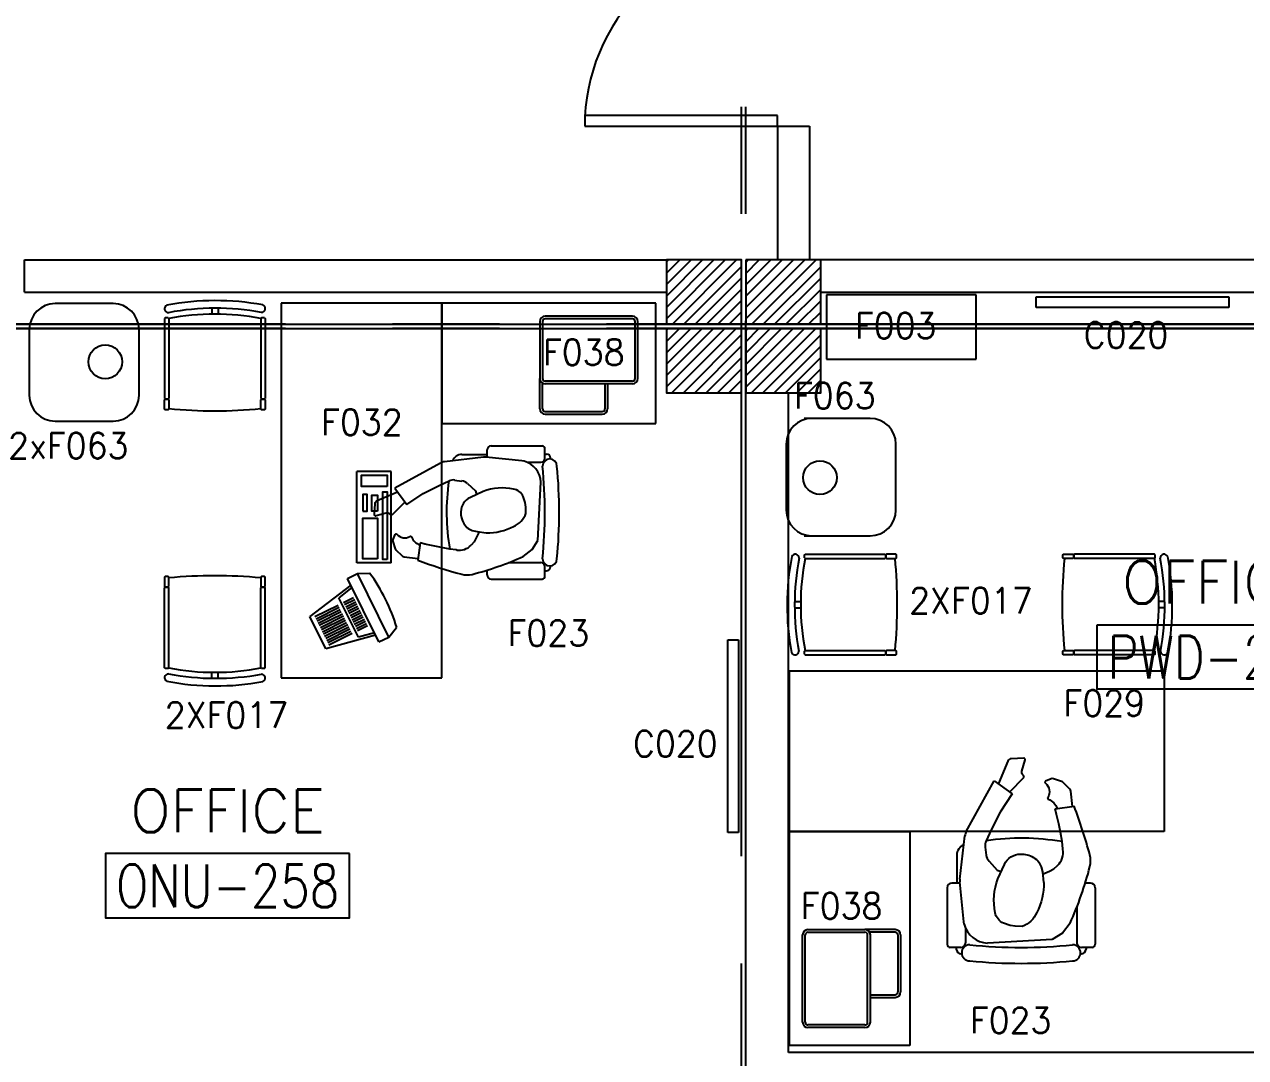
# Model space of a CAD drawing. Extents: x 88852.7 to 88945.7, y 39921.6 to 40001.1.
# Drawn here: x 88899.44 to 88905.14, y 39952.68 to 39957.5 of the extents above; entities that cross this region are included whole.
import ezdxf
from ezdxf.enums import TextEntityAlignment as Align

# ---------------------------------------------------------------- set-up
doc = ezdxf.new("R2010")
doc.units = 0
doc.header["$MEASUREMENT"] = 0
doc.linetypes.add('CENTERX2', pattern=[4, 2.5, -0.5, 0.5, -0.5])
for name, color, linetype in [('A-TEXT', 7, 'CONTINUOUS'), ('AXES', 11, 'CENTERX2'), ('COL', 2, 'CONTINUOUS'), ('DOOR', 7, 'CONTINUOUS'), ('EJ', 9, 'CONTINUOUS'), ('HAT', 8, 'CONTINUOUS'), ('MEDICAL', 4, 'CONTINUOUS'), ('NON-MEDICAL', 4, 'CONTINUOUS'), ('RM-BOX', 4, 'CONTINUOUS'), ('RM-NAME', 2, 'CONTINUOUS'), ('RM-NO', 2, 'CONTINUOUS'), ('ROOF', 7, 'CONTINUOUS'), ('WALL', 4, 'CONTINUOUS')]:
    doc.layers.add(name, color=color, linetype=linetype)
doc.styles.add('ROMANS', font='ROMANS.shx', dxfattribs={"width": 0.6})

# ---------------------------------------------------------------- blocks, each defined once
blk = doc.blocks.new('A$C376C1807')
at = {"layer": 'DOOR'}
for p, q in [((0, 0.9), (0, 0.85)), ((0.9, 0.9), (0, 0.9)), ((0, 0.85), (0.8986, 0.85))]:
    blk.add_line(p, q, dxfattribs=at)
blk.add_arc((0, 0.9), 0.9, 270, 0, dxfattribs=at)
blk = doc.blocks.new('RM1')
at = {"layer": 'RM-BOX'}
blk.add_lwpolyline([(569.9, -200), (-569.9, -200), (-569.9, -500), (569.9, -500)], close=True, dxfattribs=at)
at = {"layer": 'RM-NAME', "style": 'ROMANS'}
for tag, p in [('ROOMNAME1', (0, 323.8)), ('ROOMNAME2', (0, 0))]:
    blk.add_attdef(tag, text='', height=200, dxfattribs=at).set_placement(p, align=Align.MIDDLE)
at = {"layer": 'RM-NO', "style": 'ROMANS', "width": 0.8}
blk.add_attdef('ROOMNO', text='', height=200, dxfattribs=at).set_placement((0, -350), align=Align.MIDDLE)
blk = doc.blocks.new('C7')
at = {"layer": 'HAT'}
h = blk.add_hatch(dxfattribs=at)
h.set_pattern_fill('ANSI31', color=256, scale=300, style=0)
h.set_pattern_definition([(45, (-248876.182, -51411.005), (-26.5165043, 26.5165043), [])])
h.paths.add_polyline_path([(350, 300), (250, 300), (0, 300), (0, 0), (350, 0)])
at = {"layer": 'COL'}
blk.add_lwpolyline([(0, 300), (0, 0), (350, 0), (350, 300)], close=True, dxfattribs=at)

msp = doc.modelspace()

# ---------------------------------------------------------------- linework, layer by layer
at = {"layer": 'AXES'}
for p, q in [((88902.7903, 39921.6153), (88902.7903, 40000.0779)), ((88902.8103, 39921.6153), (88902.8103, 40000.0779)), ((88944.6603, 39956.0996), (88876.9703, 39956.0996)), ((88944.6603, 39956.0796), (88876.9703, 39956.0796))]:
    msp.add_line(p, q, dxfattribs=at)
at = {"layer": 'EJ', "color": 8}
for p, q in [((88859.9253, 39956.0996), (88935.4603, 39956.0996)), ((88859.9253, 39956.0796), (88935.4603, 39956.0796))]:
    msp.add_line(p, q, dxfattribs=at)
at = {"layer": 'EJ'}
for p, q in [((88906.3353, 39956.0996), (88903.0603, 39956.0996)), ((88906.3353, 39956.0796), (88903.0603, 39956.0796))]:
    msp.add_line(p, q, dxfattribs=at)
at = {"layer": 'MEDICAL'}
for p, q in [((88900.9937, 39954.9856), (88900.9937, 39955.4116)), ((88901.1547, 39955.4116), (88900.9937, 39955.4116)), ((88901.1547, 39954.9856), (88901.1547, 39955.4116)), ((88901.1547, 39954.9856), (88900.9937, 39954.9856)), ((88900.9501, 39954.9129), (88900.9967, 39954.936)), ((88901.0974, 39954.6161), (88900.9501, 39954.9129)), ((88900.9967, 39954.936), (88901.0539, 39954.938)), ((88901.1441, 39954.6393), (88900.9967, 39954.936)), ((88900.9658, 39954.8811), (88900.7744, 39954.7345)), ((88900.9714, 39954.8698), (88900.9101, 39954.8229)), ((88900.7986, 39954.7348), (88900.9063, 39954.7883)), ((88900.8036, 39954.7247), (88900.9113, 39954.7782)), ((88901.0016, 39954.6387), (88900.9101, 39954.8229)), ((88900.932, 39954.8011), (88900.979, 39954.8244)), ((88900.9371, 39954.791), (88900.984, 39954.8143)), ((88900.9421, 39954.7808), (88900.989, 39954.8041)), ((88900.9471, 39954.7707), (88900.9941, 39954.794)), ((88900.9522, 39954.7606), (88900.9991, 39954.7839)), ((88900.8491, 39954.584), (88900.7744, 39954.7345)), ((88900.8086, 39954.7145), (88900.9163, 39954.768)), ((88900.8136, 39954.7044), (88900.9214, 39954.7579)), ((88900.8187, 39954.6943), (88900.9264, 39954.7478)), ((88900.8237, 39954.6841), (88900.9314, 39954.7376)), ((88900.8287, 39954.674), (88900.9364, 39954.7275)), ((88900.8338, 39954.6639), (88900.9415, 39954.7174)), ((88900.9572, 39954.7504), (88901.0041, 39954.7737)), ((88900.9622, 39954.7403), (88901.0092, 39954.7636)), ((88900.9673, 39954.7302), (88901.0142, 39954.7535)), ((88900.9723, 39954.72), (88901.0192, 39954.7433)), ((88900.9773, 39954.7099), (88901.0243, 39954.7332)), ((88900.9823, 39954.6998), (88901.0293, 39954.7231)), ((88900.8388, 39954.6537), (88900.9465, 39954.7072)), ((88900.8438, 39954.6436), (88900.9515, 39954.6971)), ((88900.8489, 39954.6335), (88900.9566, 39954.687)), ((88900.8539, 39954.6233), (88900.9616, 39954.6768)), ((88900.8589, 39954.6132), (88900.9666, 39954.6667)), ((88900.9874, 39954.6896), (88901.0343, 39954.7129)), ((88900.9924, 39954.6795), (88901.0394, 39954.7028)), ((88900.9974, 39954.6694), (88901.0444, 39954.6927)), ((88901.1441, 39954.6393), (88901.1801, 39954.6836)), ((88901.0816, 39954.6479), (88900.8491, 39954.584)), ((88900.864, 39954.6031), (88900.9717, 39954.6566)), ((88901.076, 39954.6591), (88901.0016, 39954.6387)), ((88901.0974, 39954.6161), (88901.1441, 39954.6393))]:
    msp.add_line(p, q, dxfattribs=at)
for points in [[(88901.1353, 39955.3428), (88901.0161, 39955.3428), (88901.0161, 39955.3944), (88901.1353, 39955.3944)], [(88901.0225, 39955.2267), (88901.0418, 39955.2267), (88901.0418, 39955.3041), (88901.0225, 39955.3041)], [(88901.0902, 39955.2267), (88901.0644, 39955.2267), (88901.0644, 39955.3009), (88901.0902, 39955.3009)], [(88901.1353, 39955.0009), (88901.116, 39955.0009), (88901.116, 39955.317), (88901.1353, 39955.317)], [(88901.0902, 39955.0041), (88901.0225, 39955.0041), (88901.0225, 39955.1944), (88901.0902, 39955.1944)]]:
    msp.add_lwpolyline(points, close=True, dxfattribs=at)
msp.add_arc((88900.3883, 39954.449), 0.8259, 16.5082, 36.3034, dxfattribs=at)
at = {"layer": 'NON-MEDICAL'}
for p, q in [((88903.8869, 39956.2367), (88903.1869, 39956.2367)), ((88903.1869, 39956.2367), (88903.1869, 39955.9367)), ((88903.8869, 39955.9367), (88903.8869, 39956.2367)), ((88904.1661, 39956.1773), (88904.1661, 39956.2273)), ((88904.1661, 39956.2273), (88905.0661, 39956.2273)), ((88905.0661, 39956.2273), (88905.0661, 39956.1773)), ((88899.8566, 39956.1959), (88899.585, 39956.1959)), ((88900.3163, 39956.1746), (88900.3163, 39956.1465)), ((88900.3468, 39956.1746), (88900.3468, 39956.1465)), ((88900.6405, 39956.1987), (88900.6405, 39954.4487)), ((88901.3905, 39956.1987), (88900.6405, 39956.1987)), ((88901.3905, 39956.1987), (88900.6405, 39956.1987)), ((88902.3905, 39956.1987), (88901.3905, 39956.1987)), ((88901.3905, 39956.1987), (88901.3905, 39955.6362)), ((88901.3905, 39954.4487), (88901.3905, 39956.1987)), ((88902.3905, 39955.6362), (88902.3905, 39956.1987)), ((88905.0661, 39956.1773), (88904.1661, 39956.1773)), ((88900.0993, 39956.1294), (88900.0961, 39956.1262)), ((88900.0961, 39956.1262), (88900.0961, 39955.7527)), ((88900.1128, 39956.1294), (88900.0993, 39956.1294)), ((88900.1128, 39956.1294), (88900.1161, 39956.1262)), ((88900.1161, 39956.1262), (88900.1161, 39955.7527)), ((88900.5493, 39956.1294), (88900.5461, 39956.1262)), ((88900.5461, 39956.1262), (88900.5461, 39955.7527)), ((88900.5628, 39956.1294), (88900.5493, 39956.1294)), ((88900.5628, 39956.1294), (88900.5661, 39956.1262)), ((88900.5661, 39956.1262), (88900.5661, 39955.7527)), ((88901.8489, 39956.1124), (88901.8489, 39955.8462)), ((88901.8489, 39956.1124), (88901.8489, 39955.8462)), ((88901.8614, 39956.1124), (88901.8614, 39955.8462)), ((88901.8614, 39956.1124), (88901.8614, 39955.8462)), ((88902.2814, 39956.1374), (88901.8739, 39956.1374)), ((88902.2814, 39956.1374), (88901.8739, 39956.1374)), ((88902.2814, 39956.1249), (88901.8739, 39956.1249)), ((88902.2814, 39956.1249), (88901.8739, 39956.1249)), ((88902.2939, 39955.8462), (88902.2939, 39956.1124)), ((88902.2939, 39955.8462), (88902.2939, 39956.1124)), ((88902.3064, 39955.8462), (88902.3064, 39956.1124)), ((88902.3064, 39955.8462), (88902.3064, 39956.1124)), ((88899.4647, 39956.0756), (88899.4647, 39955.7676)), ((88899.9769, 39955.7676), (88899.9769, 39956.0756)), ((88903.1869, 39955.9367), (88903.8869, 39955.9367)), ((88901.8489, 39955.7049), (88901.8489, 39955.8462)), ((88901.8489, 39955.7049), (88901.8489, 39955.8462)), ((88901.8614, 39955.7049), (88901.8614, 39955.8245)), ((88901.8614, 39955.7049), (88901.8614, 39955.8245)), ((88902.2814, 39955.8337), (88901.8739, 39955.8337)), ((88902.2814, 39955.8337), (88901.8739, 39955.8337)), ((88902.2814, 39955.8212), (88901.8739, 39955.8212)), ((88902.2814, 39955.8212), (88901.8739, 39955.8212)), ((88902.1527, 39955.8212), (88902.1527, 39955.7049)), ((88902.1527, 39955.8212), (88902.1527, 39955.7049)), ((88902.1652, 39955.8212), (88902.1652, 39955.7049)), ((88902.1652, 39955.8212), (88902.1652, 39955.7049)), ((88900.0961, 39955.7527), (88900.0993, 39955.7494)), ((88900.1128, 39955.7494), (88900.0993, 39955.7494)), ((88900.1128, 39955.7494), (88900.1161, 39955.7527)), ((88900.5461, 39955.7527), (88900.5493, 39955.7494)), ((88900.5628, 39955.7494), (88900.5493, 39955.7494)), ((88900.5628, 39955.7494), (88900.5661, 39955.7527)), ((88901.8739, 39955.6924), (88902.1402, 39955.6924)), ((88901.8739, 39955.6924), (88902.1402, 39955.6924)), ((88899.585, 39955.6473), (88899.8566, 39955.6473)), ((88901.3905, 39955.6362), (88902.3905, 39955.6362)), ((88901.8739, 39955.6799), (88902.1402, 39955.6799)), ((88901.8739, 39955.6799), (88902.1402, 39955.6799)), ((88903.391, 39955.6603), (88903.083, 39955.6603)), ((88901.6215, 39955.5317), (88901.8592, 39955.5317)), ((88901.8722, 39955.4742), (88901.8722, 39955.5186)), ((88902.9991, 39955.54), (88902.9991, 39955.232)), ((88903.5113, 39955.232), (88903.5113, 39955.54)), ((88901.5858, 39955.4784), (88901.4031, 39955.4573)), ((88901.4851, 39955.4916), (88901.6024, 39955.4916)), ((88901.7643, 39955.4612), (88901.5962, 39955.4784)), ((88901.6024, 39955.4778), (88901.6024, 39955.5125)), ((88901.775, 39955.4598), (88901.7643, 39955.4612)), ((88901.8722, 39955.4934), (88901.8792, 39955.4934)), ((88901.8989, 39955.4705), (88901.8989, 39955.4738)), ((88901.3855, 39955.4517), (88901.1716, 39955.3339)), ((88901.7888, 39955.4552), (88901.8532, 39955.4552)), ((88901.3034, 39955.3092), (88901.3779, 39955.3472)), ((88901.3779, 39955.3472), (88901.4247, 39955.3685)), ((88901.4509, 39955.3723), (88901.4844, 39955.3677)), ((88901.5104, 39955.3555), (88901.5476, 39955.3212)), ((88901.8391, 39955.0906), (88901.8539, 39955.3624)), ((88901.1716, 39955.3339), (88901.2269, 39955.2581)), ((88901.2269, 39955.2581), (88901.3034, 39955.3092)), ((88901.5476, 39955.3212), (88901.5528, 39955.3053)), ((88901.5647, 39955.1307), (88901.5518, 39955.102)), ((88901.2896, 39955.0786), (88901.2789, 39954.9982)), ((88901.3133, 39955.0725), (88901.2896, 39955.0786)), ((88901.4279, 39955.0491), (88901.3121, 39955.0725)), ((88901.5422, 39955.0833), (88901.5277, 39955.0681)), ((88901.5518, 39955.102), (88901.5422, 39955.0833)), ((88901.8122, 39955.0478), (88901.8391, 39955.0906)), ((88903.083, 39955.1117), (88903.391, 39955.1117)), ((88901.4582, 39955.0457), (88901.4279, 39955.0491)), ((88901.4604, 39955.0453), (88901.4582, 39955.0457)), ((88901.7708, 39955.0153), (88901.8122, 39955.0478)), ((88903.0838, 39955.0227), (88903.087, 39955.0259)), ((88903.0838, 39955.0092), (88903.0838, 39955.0227)), ((88903.0838, 39955.0092), (88903.087, 39955.0059)), ((88903.087, 39955.0259), (88903.4605, 39955.0259)), ((88903.087, 39955.0059), (88903.4605, 39955.0059)), ((88903.4605, 39955.0259), (88903.4638, 39955.0227)), ((88903.4638, 39955.0092), (88903.4605, 39955.0059)), ((88903.4638, 39955.0092), (88903.4638, 39955.0227)), ((88904.3449, 39955.0259), (88904.3416, 39955.0227)), ((88904.3416, 39955.0092), (88904.3416, 39955.0227)), ((88904.3416, 39955.0092), (88904.3449, 39955.0059)), ((88904.7184, 39955.0259), (88904.3449, 39955.0259)), ((88904.7184, 39955.0059), (88904.3449, 39955.0059)), ((88904.7216, 39955.0227), (88904.7184, 39955.0259)), ((88904.7216, 39955.0092), (88904.7184, 39955.0059)), ((88904.7216, 39955.0092), (88904.7216, 39955.0227)), ((88901.6024, 39954.9292), (88901.6024, 39954.9517)), ((88901.7024, 39954.9866), (88901.8532, 39954.9866)), ((88901.8722, 39954.9231), (88901.8722, 39954.9676)), ((88901.8722, 39954.9483), (88901.8792, 39954.9483)), ((88901.8989, 39954.968), (88901.8989, 39954.9712)), ((88901.6215, 39954.9101), (88901.8592, 39954.9101)), ((88900.0961, 39954.8683), (88900.0993, 39954.8716)), ((88900.0961, 39954.4948), (88900.0961, 39954.8683)), ((88900.1128, 39954.8716), (88900.0993, 39954.8716)), ((88900.1128, 39954.8716), (88900.1161, 39954.8683)), ((88900.1161, 39954.4948), (88900.1161, 39954.8683)), ((88900.5461, 39954.8683), (88900.5493, 39954.8716)), ((88900.5461, 39954.4948), (88900.5461, 39954.8683)), ((88900.5628, 39954.8716), (88900.5493, 39954.8716)), ((88900.5628, 39954.8716), (88900.5661, 39954.8683)), ((88900.5661, 39954.4948), (88900.5661, 39954.8683)), ((88903.0386, 39954.8057), (88903.0667, 39954.8057)), ((88903.0386, 39954.7752), (88903.0667, 39954.7752)), ((88904.7668, 39954.8057), (88904.7388, 39954.8057)), ((88904.7668, 39954.7752), (88904.7388, 39954.7752)), ((88902.7261, 39954.6267), (88902.7761, 39954.6267)), ((88902.7261, 39953.7267), (88902.7261, 39954.6267)), ((88902.7761, 39954.6267), (88902.7761, 39953.7267)), ((88903.0838, 39954.5727), (88903.087, 39954.5759)), ((88903.0838, 39954.5592), (88903.0838, 39954.5727)), ((88903.0838, 39954.5592), (88903.087, 39954.5559)), ((88903.087, 39954.5759), (88903.4605, 39954.5759)), ((88903.087, 39954.5559), (88903.4605, 39954.5559)), ((88903.4605, 39954.5759), (88903.4638, 39954.5727)), ((88903.4638, 39954.5592), (88903.4605, 39954.5559)), ((88903.4638, 39954.5592), (88903.4638, 39954.5727)), ((88904.3449, 39954.5759), (88904.3416, 39954.5727)), ((88904.3416, 39954.5592), (88904.3416, 39954.5727)), ((88904.3416, 39954.5592), (88904.3449, 39954.5559)), ((88904.7184, 39954.5759), (88904.3449, 39954.5759)), ((88904.7184, 39954.5559), (88904.3449, 39954.5559)), ((88904.7216, 39954.5727), (88904.7184, 39954.5759)), ((88904.7216, 39954.5592), (88904.7184, 39954.5559)), ((88904.7216, 39954.5592), (88904.7216, 39954.5727)), ((88900.0993, 39954.4916), (88900.0961, 39954.4948)), ((88900.1128, 39954.4916), (88900.0993, 39954.4916)), ((88900.1128, 39954.4916), (88900.1161, 39954.4948)), ((88900.5493, 39954.4916), (88900.5461, 39954.4948)), ((88900.5628, 39954.4916), (88900.5493, 39954.4916)), ((88900.5628, 39954.4916), (88900.5661, 39954.4948)), ((88900.3163, 39954.4464), (88900.3163, 39954.4744)), ((88900.3468, 39954.4464), (88900.3468, 39954.4744)), ((88900.6405, 39954.4487), (88901.3905, 39954.4487)), ((88903.0145, 39954.4815), (88904.7645, 39954.4815)), ((88903.0145, 39953.7315), (88903.0145, 39954.4815)), ((88903.0145, 39953.7315), (88903.0145, 39954.4815)), ((88904.7645, 39954.4815), (88904.7645, 39953.7315)), ((88903.8398, 39953.7308), (88903.9707, 39953.9684)), ((88903.9707, 39953.9684), (88904.055, 39953.907)), ((88904.055, 39953.907), (88903.9982, 39953.8219)), ((88903.9982, 39953.8219), (88903.9559, 39953.7392)), ((88904.2543, 39953.8373), (88904.3437, 39953.8492)), ((88904.2612, 39953.811), (88904.2543, 39953.8373)), ((88904.2726, 39953.7665), (88904.2612, 39953.811)), ((88904.2803, 39953.7274), (88904.2726, 39953.7665)), ((88902.7761, 39953.7267), (88902.7261, 39953.7267)), ((88904.7645, 39953.7315), (88903.0145, 39953.7315)), ((88903.0145, 39953.7315), (88903.577, 39953.7315)), ((88903.0145, 39952.7315), (88903.0145, 39953.7315)), ((88903.577, 39953.7315), (88903.577, 39952.7315)), ((88903.8102, 39953.5082), (88903.8336, 39953.7112)), ((88903.9559, 39953.7392), (88903.9323, 39953.6872)), ((88904.2871, 39953.6837), (88904.2803, 39953.7274)), ((88903.928, 39953.658), (88903.9331, 39953.6208)), ((88904.2909, 39953.6499), (88904.2871, 39953.6837)), ((88904.2913, 39953.6475), (88904.2909, 39953.6499)), ((88903.7955, 39953.6201), (88903.7955, 39953.4898)), ((88903.9466, 39953.592), (88903.9848, 39953.5506)), ((88903.9848, 39953.5506), (88904.0025, 39953.5448)), ((88904.1965, 39953.5316), (88904.2284, 39953.546)), ((88904.2284, 39953.546), (88904.2491, 39953.5567)), ((88904.2491, 39953.5567), (88904.266, 39953.5728)), ((88903.751, 39953.4685), (88903.751, 39953.2044)), ((88903.8108, 39953.4898), (88903.7722, 39953.4898)), ((88903.8293, 39953.3099), (88903.8101, 39953.4966)), ((88904.4203, 39953.4898), (88904.3954, 39953.4898)), ((88904.4416, 39953.4685), (88904.4416, 39953.2044)), ((88904.3566, 39953.3787), (88904.3566, 39953.2111)), ((88903.8308, 39953.2979), (88903.8293, 39953.3099)), ((88904.3247, 39953.3026), (88904.2886, 39953.2567)), ((88903.0758, 39952.8406), (88903.0758, 39953.2481)), ((88903.0758, 39952.8406), (88903.0758, 39953.2481)), ((88903.0883, 39952.8406), (88903.0883, 39953.2481)), ((88903.0883, 39952.8406), (88903.0883, 39953.2481)), ((88903.1008, 39953.2731), (88903.367, 39953.2731)), ((88903.1008, 39953.2731), (88903.367, 39953.2731)), ((88903.1008, 39953.2606), (88903.367, 39953.2606)), ((88903.1008, 39953.2606), (88903.367, 39953.2606)), ((88903.5083, 39953.2731), (88903.367, 39953.2731)), ((88903.5083, 39953.2731), (88903.367, 39953.2731)), ((88903.3795, 39952.8406), (88903.3795, 39953.2481)), ((88903.3795, 39952.8406), (88903.3795, 39953.2481)), ((88903.5083, 39953.2606), (88903.3887, 39953.2606)), ((88903.5083, 39953.2606), (88903.3887, 39953.2606)), ((88903.392, 39952.8406), (88903.392, 39953.2481)), ((88903.392, 39952.8406), (88903.392, 39953.2481)), ((88903.5208, 39953.2481), (88903.5208, 39952.9818)), ((88903.5208, 39953.2481), (88903.5208, 39952.9818)), ((88903.5333, 39953.2481), (88903.5333, 39952.9818)), ((88903.5333, 39953.2481), (88903.5333, 39952.9818)), ((88903.836, 39953.2827), (88903.836, 39953.2111)), ((88904.2886, 39953.2567), (88904.241, 39953.2268)), ((88903.8148, 39953.1899), (88903.7655, 39953.1899)), ((88903.7935, 39953.1899), (88903.7935, 39953.1821)), ((88904.241, 39953.2268), (88903.939, 39953.2104)), ((88904.4271, 39953.1899), (88904.3777, 39953.1899)), ((88904.3991, 39953.1899), (88904.3991, 39953.1821)), ((88903.8189, 39953.1603), (88903.8153, 39953.1603)), ((88904.3773, 39953.1603), (88904.3737, 39953.1603)), ((88903.392, 39952.9693), (88903.5083, 39952.9693)), ((88903.392, 39952.9693), (88903.5083, 39952.9693)), ((88903.392, 39952.9568), (88903.5083, 39952.9568)), ((88903.392, 39952.9568), (88903.5083, 39952.9568)), ((88903.367, 39952.8281), (88903.1008, 39952.8281)), ((88903.367, 39952.8281), (88903.1008, 39952.8281)), ((88903.367, 39952.8156), (88903.1008, 39952.8156)), ((88903.367, 39952.8156), (88903.1008, 39952.8156)), ((88903.577, 39952.7315), (88903.0145, 39952.7315))]:
    msp.add_line(p, q, dxfattribs=at)
for points in [[(88900.1161, 39955.7462), (88900.1161, 39955.7027), (88900.1128, 39955.6994), (88900.0993, 39955.6994), (88900.0961, 39955.7027), (88900.0961, 39955.7462), (88900.0993, 39955.7494), (88900.1128, 39955.7494)], [(88900.5661, 39955.7462), (88900.5661, 39955.7027), (88900.5628, 39955.6994), (88900.5493, 39955.6994), (88900.5461, 39955.7027), (88900.5461, 39955.7462), (88900.5493, 39955.7494), (88900.5628, 39955.7494)], [(88903.467, 39955.0059), (88903.5105, 39955.0059), (88903.5138, 39955.0092), (88903.5138, 39955.0227), (88903.5105, 39955.0259), (88903.467, 39955.0259), (88903.4638, 39955.0227), (88903.4638, 39955.0092)], [(88904.3384, 39955.0059), (88904.2949, 39955.0059), (88904.2916, 39955.0092), (88904.2916, 39955.0227), (88904.2949, 39955.0259), (88904.3384, 39955.0259), (88904.3416, 39955.0227), (88904.3416, 39955.0092)], [(88900.1161, 39954.8748), (88900.1161, 39954.9183), (88900.1128, 39954.9216), (88900.0993, 39954.9216), (88900.0961, 39954.9183), (88900.0961, 39954.8748), (88900.0993, 39954.8716), (88900.1128, 39954.8716)], [(88900.5661, 39954.8748), (88900.5661, 39954.9183), (88900.5628, 39954.9216), (88900.5493, 39954.9216), (88900.5461, 39954.9183), (88900.5461, 39954.8748), (88900.5493, 39954.8716), (88900.5628, 39954.8716)], [(88903.467, 39954.5559), (88903.5105, 39954.5559), (88903.5138, 39954.5592), (88903.5138, 39954.5727), (88903.5105, 39954.5759), (88903.467, 39954.5759), (88903.4638, 39954.5727), (88903.4638, 39954.5592)], [(88904.3384, 39954.5559), (88904.2949, 39954.5559), (88904.2916, 39954.5592), (88904.2916, 39954.5727), (88904.2949, 39954.5759), (88904.3384, 39954.5759), (88904.3416, 39954.5727), (88904.3416, 39954.5592)]]:
    msp.add_lwpolyline(points, close=True, dxfattribs=at)
for points in [[(88901.2185, 39955.2691), (88901.1585, 39955.2102, -0.445833), (88901.1503, 39955.2107), (88901.149, 39955.2124, 0.30427), (88901.1315, 39955.218), (88901.0844, 39955.2044, -0.509983), (88901.0773, 39955.2099), (88901.0792, 39955.2624, -0.292523), (88901.0893, 39955.277), (88901.1839, 39955.3167)], [(88901.5988, 39955.126, 0.128062), (88901.7258, 39955.1557, 0.215717), (88901.7837, 39955.2165), (88901.783, 39955.2462), (88901.7795, 39955.2669), (88901.7705, 39955.2952, 0.242433), (88901.7263, 39955.3303, 0.136513), (88901.5835, 39955.3192), (88901.5242, 39955.2913, 0.297129), (88901.4798, 39955.2235, 0.138986), (88901.4939, 39955.1695, 0.105167), (88901.5145, 39955.1463), (88901.5332, 39955.1367), (88901.5553, 39955.1319), (88901.5988, 39955.1264)], [(88901.2796, 39955.0047), (88901.2155, 39955.0125, -0.166504), (88901.2072, 39955.0165), (88901.1782, 39955.0452, -0.116666), (88901.1747, 39955.0508), (88901.1632, 39955.0849, -0.181583), (88901.1635, 39955.0949), (88901.1732, 39955.1181, -0.566275), (88901.1813, 39955.1193, 0.372711), (88901.242, 39955.109, -0.458371), (88901.2489, 39955.1067, 0.210622), (88901.2884, 39955.0692)], [(88904.0427, 39953.9164), (88904.1081, 39953.983, 0.445833), (88904.1076, 39953.9921), (88904.1058, 39953.9935, -0.30427), (88904.0995, 39954.013), (88904.1146, 39954.0654, 0.509983), (88904.1085, 39954.0732), (88904.0502, 39954.0711, 0.292523), (88904.0339, 39954.0599), (88903.9898, 39953.9548)], [(88904.3365, 39953.8484), (88904.3279, 39953.9196, 0.166504), (88904.3234, 39953.9289), (88904.2915, 39953.9611, 0.116666), (88904.2853, 39953.9649), (88904.2474, 39953.9777, 0.181583), (88904.2362, 39953.9774), (88904.2104, 39953.9667, 0.566275), (88904.2091, 39953.9577, -0.372711), (88904.2206, 39953.8902, 0.458371), (88904.2231, 39953.8826, -0.210622), (88904.2648, 39953.8387)], [(88904.2018, 39953.4937, -0.128062), (88904.1687, 39953.3527, -0.215717), (88904.1011, 39953.2883), (88904.0682, 39953.2891), (88904.0452, 39953.2929), (88904.0137, 39953.3029, -0.242433), (88903.9747, 39953.352, -0.136513), (88903.9871, 39953.5108), (88904.018, 39953.5767, -0.297129), (88904.0934, 39953.6259, -0.138986), (88904.1533, 39953.6103, -0.105167), (88904.1791, 39953.5874), (88904.1898, 39953.5667), (88904.1952, 39953.5421), (88904.2013, 39953.4938)]]:
    msp.add_lwpolyline(points, format="xyb", dxfattribs=at)
for centre in [(88899.8193, 39955.9241), (88903.1567, 39955.3834)]:
    msp.add_circle(centre, 0.0787, dxfattribs=at)
for centre, radius, start, end in [((88900.3358, 39954.9966), 1.2133, 79.5771, 100.848), ((88899.585, 39956.0756), 0.1203, 90, 180), ((88899.8566, 39956.0756), 0.1203, 0, 90), ((88900.1143, 39956.1717), 0.018, 112.3534, 270.5569), ((88900.3358, 39954.9966), 1.178, 79.5839, 100.8292), ((88900.3311, 39955.0027), 1.1438, 79.1657, 100.8343), ((88900.5484, 39956.1733), 0.018, 269.4431, 67.6466), ((88901.8739, 39956.1124), 0.025, 90, 180), ((88901.8739, 39956.1124), 0.025, 90, 180), ((88901.8739, 39956.1124), 0.0125, 90, 180), ((88901.8739, 39956.1124), 0.0125, 90, 180), ((88902.2814, 39956.1124), 0.025, 0, 90), ((88902.2814, 39956.1124), 0.025, 0, 90), ((88902.2814, 39956.1124), 0.0125, 0, 90), ((88902.2814, 39956.1124), 0.0125, 0, 90), ((88901.8739, 39955.8462), 0.025, 180, 270), ((88901.8739, 39955.8462), 0.025, 180, 270), ((88901.8739, 39955.8462), 0.0125, 180, 270), ((88901.8739, 39955.8462), 0.0125, 180, 270), ((88902.2814, 39955.8462), 0.0125, 270, 0), ((88902.2814, 39955.8462), 0.0125, 270, 0), ((88902.2814, 39955.8462), 0.025, 270, 0), ((88902.2814, 39955.8462), 0.025, 270, 0), ((88899.585, 39955.7676), 0.1203, 180, 270), ((88899.8566, 39955.7676), 0.1203, 270, 0), ((88900.3311, 39957.887), 2.1916, 264.37, 275.63), ((88901.8739, 39955.7049), 0.025, 180, 270), ((88901.8739, 39955.7049), 0.025, 180, 270), ((88901.8739, 39955.7049), 0.0125, 180, 270), ((88901.8739, 39955.7049), 0.0125, 180, 270), ((88902.1402, 39955.7049), 0.025, 270, 0), ((88902.1402, 39955.7049), 0.025, 270, 0), ((88902.1402, 39955.7049), 0.0125, 270, 0), ((88902.1402, 39955.7049), 0.0125, 270, 0), ((88903.1194, 39955.54), 0.1203, 90, 180), ((88903.391, 39955.54), 0.1203, 0, 90), ((88901.6215, 39955.5125), 0.0191, 90, 180), ((88901.8592, 39955.5186), 0.0131, 0, 90), ((88901.4851, 39955.4445), 0.0471, 90, 158.5912), ((88901.5913, 39955.4309), 0.0478, 84.13, 96.5666), ((88901.7482, 39955.3575), 0.1058, 2.6749, 75.2934), ((88901.8532, 39955.4742), 0.019, 270, 0), ((88901.8951, 39955.4371), 0.0336, 0, 180), ((88901.8792, 39955.4738), 0.0196, 0, 90), ((88901.4085, 39955.4098), 0.0478, 96.5666, 118.8411), ((88899.704, 39955.2209), 2.1683, 354.2765, 5.7235), ((88899.7042, 39955.2209), 2.235, 354.4479, 5.5521), ((88902.4359, 39955.2209), 1.0227, 171.724, 189.6686), ((88901.4445, 39955.3249), 0.0478, 82.245, 114.4377), ((88901.478, 39955.3204), 0.0478, 47.3813, 82.245), ((88903.1194, 39955.232), 0.1203, 180, 270), ((88903.391, 39955.232), 0.1203, 270, 0), ((88901.4723, 39955.1209), 0.0765, 261.0713, 316.3762), ((88901.1715, 39956.3467), 1.46, 284.2923, 294.2344), ((88901.8951, 39955.0046), 0.0336, 180, 0), ((88904.2166, 39954.7862), 1.2133, 169.152, 190.4229), ((88903.0415, 39955.0077), 0.018, 359.4431, 157.6466), ((88904.2166, 39954.7862), 1.178, 169.1708, 190.4161), ((88904.2105, 39954.7909), 1.1438, 169.1657, 190.8343), ((88901.3262, 39954.7909), 2.1916, 354.37, 5.63), ((88906.4792, 39954.7909), 2.1916, 174.37, 185.63), ((88903.595, 39954.7909), 1.1438, 349.1657, 10.8343), ((88904.7639, 39955.0077), 0.018, 22.3534, 180.5569), ((88903.5888, 39954.7862), 1.178, 349.5839, 10.8292), ((88903.5889, 39954.7862), 1.2133, 349.5771, 10.848), ((88902.0264, 39956.9657), 2.1048, 249.1975, 255.057), ((88901.8532, 39954.9676), 0.019, 0, 90), ((88901.8792, 39954.968), 0.0196, 270, 0), ((88900.3311, 39952.734), 2.1916, 84.37, 95.63), ((88901.5083, 39955.0245), 0.0956, 255.057, 284.2923), ((88901.6215, 39954.9292), 0.0191, 180, 270), ((88901.8592, 39954.9231), 0.0131, 270, 0), ((88903.0399, 39954.5736), 0.018, 202.3534, 0.5569), ((88904.7655, 39954.5736), 0.018, 179.4431, 337.6466), ((88900.3311, 39955.6182), 1.1438, 259.1657, 280.8343), ((88900.1143, 39954.4493), 0.018, 89.4431, 247.6466), ((88900.3358, 39955.6243), 1.2133, 259.152, 280.4229), ((88900.3358, 39955.6244), 1.178, 259.1708, 280.4161), ((88900.5484, 39954.4477), 0.018, 292.3534, 90.5569), ((88902.1576, 39953.0186), 2.3386, 14.943, 20.8025), ((88903.8863, 39953.7051), 0.0531, 151.1589, 173.4334), ((88904.0963, 39952.5636), 1.1363, 80.3314, 98.276), ((88903.8478, 39953.6201), 0.0523, 111.4088, 180), ((88903.9807, 39953.6652), 0.0531, 155.5623, 187.755), ((88904.2074, 39953.6343), 0.085, 313.6238, 8.9287), ((88903.9857, 39953.628), 0.0531, 187.755, 222.6187), ((88904.3145, 39953.5943), 0.1063, 345.7077, 14.943), ((88902.8454, 39953.9685), 1.6223, 335.7656, 345.7077), ((88903.7722, 39953.4685), 0.0213, 90, 180), ((88903.863, 39953.5021), 0.0531, 173.4334, 185.87), ((88904.4203, 39953.4685), 0.0213, 0, 90), ((88903.9445, 39953.3278), 0.1176, 194.7066, 267.3251), ((88903.1008, 39953.2481), 0.025, 90, 180), ((88903.1008, 39953.2481), 0.025, 90, 180), ((88903.1008, 39953.2481), 0.0125, 90, 180), ((88903.1008, 39953.2481), 0.0125, 90, 180), ((88903.367, 39953.2481), 0.025, 0, 90), ((88903.367, 39953.2481), 0.025, 0, 90), ((88903.367, 39953.2481), 0.0125, 0, 90), ((88903.367, 39953.2481), 0.0125, 0, 90), ((88903.5083, 39953.2481), 0.025, 0, 90), ((88903.5083, 39953.2481), 0.025, 0, 90), ((88903.5083, 39953.2481), 0.0125, 0, 90), ((88903.5083, 39953.2481), 0.0125, 0, 90), ((88903.7655, 39953.2044), 0.0145, 180, 270), ((88903.8153, 39953.1821), 0.0218, 180, 270), ((88903.8148, 39953.2111), 0.0211, 270, 0), ((88903.856, 39953.1646), 0.0374, 90, 270), ((88904.0963, 39955.5991), 2.4092, 264.2765, 275.7235), ((88904.3365, 39953.1646), 0.0374, 270, 90), ((88904.3777, 39953.2111), 0.0211, 180, 270), ((88904.3773, 39953.1821), 0.0218, 270, 0), ((88904.4271, 39953.2044), 0.0145, 270, 0), ((88904.0963, 39955.5988), 2.4833, 264.4479, 275.5521), ((88903.5083, 39952.9818), 0.0125, 270, 0), ((88903.5083, 39952.9818), 0.0125, 270, 0), ((88903.5083, 39952.9818), 0.025, 270, 0), ((88903.5083, 39952.9818), 0.025, 270, 0), ((88903.1008, 39952.8406), 0.025, 180, 270), ((88903.1008, 39952.8406), 0.025, 180, 270), ((88903.1008, 39952.8406), 0.0125, 180, 270), ((88903.1008, 39952.8406), 0.0125, 180, 270), ((88903.367, 39952.8406), 0.025, 270, 0), ((88903.367, 39952.8406), 0.025, 270, 0), ((88903.367, 39952.8406), 0.0125, 270, 0), ((88903.367, 39952.8406), 0.0125, 270, 0)]:
    msp.add_arc(centre, radius, start, end, dxfattribs=at)
at = {"layer": 'ROOF'}
for p, q in [((88902.686, 39956.0996), (88935.336, 39956.0996)), ((88902.686, 39956.0796), (88935.336, 39956.0796))]:
    msp.add_line(p, q, dxfattribs=at)
at = {"layer": 'WALL'}
for p, q in [((88902.9582, 39957.0246), (88903.1082, 39957.0246)), ((88902.9582, 39957.0246), (88902.9582, 39956.3996)), ((88903.1082, 39957.0246), (88903.1082, 39956.3996)), ((88899.4419, 39956.2496), (88899.4419, 39956.3996)), ((88899.4419, 39956.3996), (88902.4403, 39956.3996)), ((88905.2853, 39956.3996), (88903.1603, 39956.3996)), ((88899.4419, 39956.2496), (88902.4403, 39956.2496)), ((88903.1603, 39956.2496), (88905.2853, 39956.2496)), ((88902.8103, 39950.433), (88902.8103, 39955.7816)), ((88903.0103, 39952.6996), (88903.0103, 39955.7816)), ((88906.3353, 39952.6996), (88903.0103, 39952.6996))]:
    msp.add_line(p, q, dxfattribs=at)

# ---------------------------------------------------------------- block references
at = {"layer": 'COL', "linetype": 'ByBlock', "xscale": 0.001000000003841706, "yscale": 0.000999999996565748, "zscale": 0.001}
for p in [(88902.4403, 39956.0996), (88902.8103, 39956.0996), (88902.4403, 39955.7796), (88902.8103, 39955.7796)]:
    msp.add_blockref('C7', p, dxfattribs=at)
at = {"layer": 'DOOR', "linetype": 'Continuous', "rotation": 180}
msp.add_blockref('A$C376C1807', (88902.9582, 39957.9246), dxfattribs=at)
at = {"layer": 'RM-NAME'}
ref = msp.add_blockref('RM1', (88905.0216, 39954.8954), dxfattribs=dict(at, xscale=-0.001000000003841706, yscale=0.000999999996565748, zscale=0.001))
ref.add_attrib('ROOMNO', 'PWD-201', dxfattribs={"layer": 'RM-NO', "height": 0.2, "style": 'ROMANS', "width": 0.8}).set_placement((88905.0216, 39954.5454), align=Align.MIDDLE)
ref.add_attrib('ROOMNAME2', 'OFFICE', dxfattribs={"height": 0.2, "style": 'ROMANS'}).set_placement((88905.0216, 39954.8954), align=Align.MIDDLE)
at = {"layer": 'RM-NO', "xscale": 0.001000000003841706, "yscale": 0.000999999996565748, "zscale": 0.001}
msp.add_blockref('RM1', (88900.3903, 39953.8278), dxfattribs=at).add_auto_attribs({'ROOMNO': 'ONU-258', 'ROOMNAME2': 'OFFICE'})

# ---------------------------------------------------------------- texts
at = {"layer": 'A-TEXT', "color": 7, "ltscale": 400, "style": 'ROMANS', "width": 0.95}
for s, p in [('F003', (88903.3196, 39956.0328)), ('C020', (88904.3883, 39955.989)), ('F038', (88901.8634, 39955.9089)), ('F063', (88903.0356, 39955.7059)), ('F032', (88900.827, 39955.5819)), ('2xF063', (88899.3658, 39955.4726)), ('2XF017', (88903.5734, 39954.7496)), ('F023', (88901.6978, 39954.5978)), ('F029', (88904.2939, 39954.2703)), ('2XF017', (88900.0969, 39954.2148)), ('C020', (88902.2833, 39954.0807)), ('F038', (88903.0673, 39953.3241)), ('F023', (88903.8566, 39952.7893))]:
    msp.add_text(s, height=0.12, dxfattribs=at).set_placement(p)

doc.saveas('drawing.dxf')
